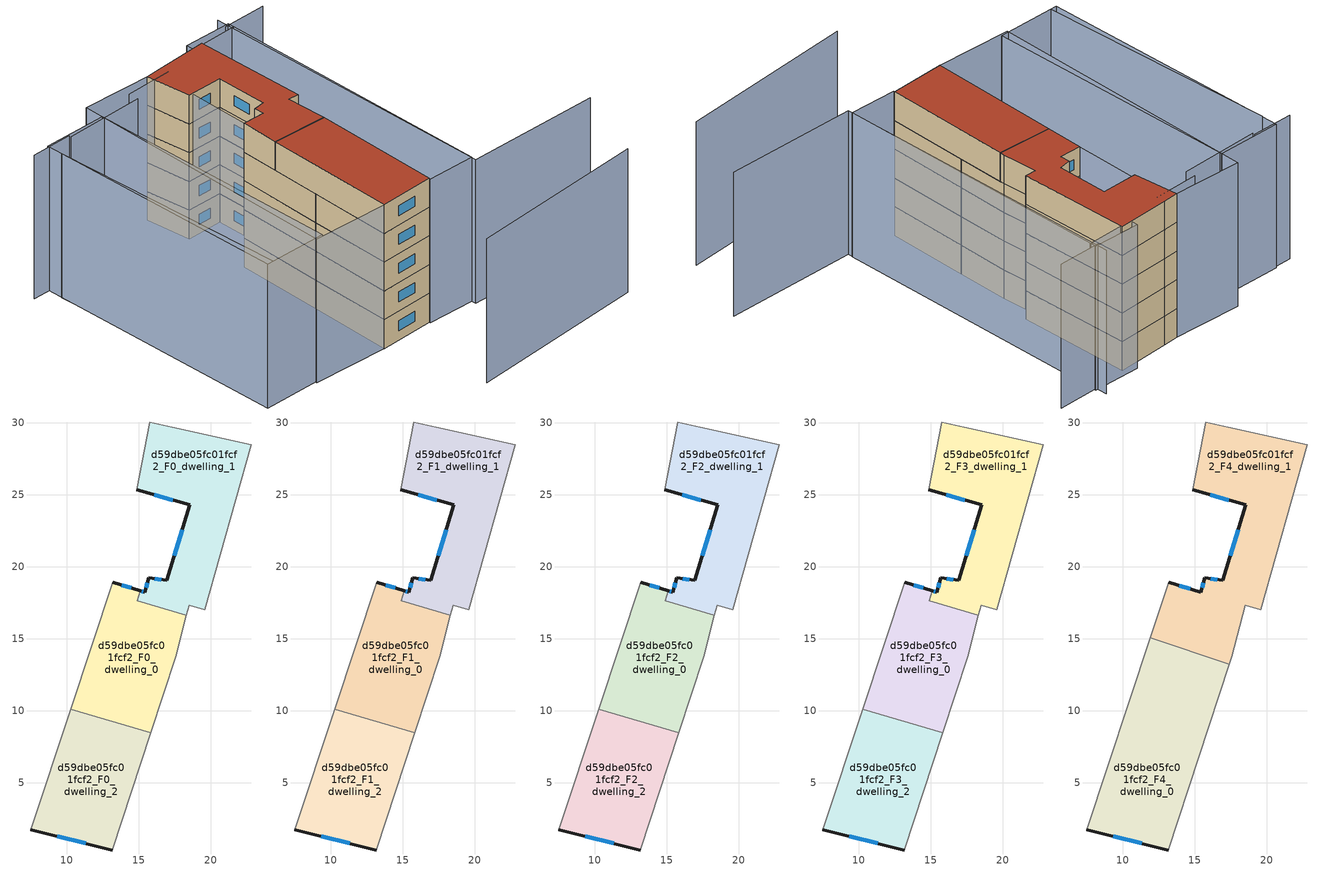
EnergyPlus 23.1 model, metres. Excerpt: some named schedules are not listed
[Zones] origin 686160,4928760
d59dbe05fc01fcf2_F0_dwelling_0
 floor ground (EU_floor_Construction): 18.32,16.63 17.57,13.75 15.84,8.48 10.28,10.11 13.2,18.92 15.1,18.34 14.9,17.63 z0
 wall outside (EU_wall_Construction): 15.1,18.34 13.2,18.92 z0:3
 wall adiabatic (EU_wall_Construction): 13.2,18.92 10.28,10.11 / 15.84,8.48 17.57,13.75 18.32,16.63 z0:3
 wall to d59dbe05fc01fcf2_F0_dwelling_1 (EU_wall_Construction): 18.32,16.63 14.9,17.63 15.1,18.34 z0:3
 wall to d59dbe05fc01fcf2_F0_dwelling_2 (EU_wall_Construction): 10.28,10.11 15.84,8.48 z0:3
 window (EU_Window_Construction): 14.48,18.53 13.82,18.73 z0.98:2.02
d59dbe05fc01fcf2_F0_dwelling_1
 floor ground (EU_floor_Construction): 22.83,28.46 19.59,17.03 18.5,17.34 18.32,16.63 14.9,17.63 15.1,18.34 15.44,18.24 15.7,19.23 16.97,19.05 18.56,24.29 14.88,25.33 15.77,30.05 17.34,29.7 z0
 wall outside (EU_wall_Construction): 14.88,25.33 18.56,24.29 16.97,19.05 15.7,19.23 15.44,18.24 15.1,18.34 z0:3
 wall adiabatic (EU_wall_Construction): 18.32,16.63 18.5,17.34 19.59,17.03 22.83,28.46 17.34,29.7 15.77,30.05 14.88,25.33 z0:3
 window (EU_Window_Construction): 18.04,22.59 17.49,20.76 / 16.08,24.99 17.36,24.63 / 15.33,18.27 15.21,18.31 / 15.62,18.91 15.52,18.56 / 16.56,19.11 16.11,19.17 z0.98:2.02
d59dbe05fc01fcf2_F0_dwelling_2
 floor ground (EU_floor_Construction): 15.84,8.48 13.17,0.34 7.5,1.75 10.28,10.11 z0
 wall outside (EU_wall_Construction): 7.5,1.75 13.17,0.34 z0:3
 wall adiabatic (EU_wall_Construction): 10.28,10.11 7.5,1.75 / 13.17,0.34 15.84,8.48 z0:3
 window (EU_Window_Construction): 9.34,1.29 11.33,0.8 z0.98:2.02
d59dbe05fc01fcf2_F1_dwelling_0
 floor to d59dbe05fc01fcf2_F0_dwelling_0 (EU_floor_Construction): 18.32,16.63 17.57,13.75 15.84,8.48 10.28,10.11 13.2,18.92 15.1,18.34 14.9,17.63 z3
 wall outside (EU_wall_Construction): 15.1,18.34 13.2,18.92 z3:6
 wall adiabatic (EU_wall_Construction): 13.2,18.92 10.28,10.11 / 15.84,8.48 17.57,13.75 18.32,16.63 z3:6
 wall to d59dbe05fc01fcf2_F1_dwelling_1 (EU_wall_Construction): 18.32,16.63 14.9,17.63 15.1,18.34 z3:6
 wall to d59dbe05fc01fcf2_F1_dwelling_2 (EU_wall_Construction): 10.28,10.11 15.84,8.48 z3:6
 window (EU_Window_Construction): 14.48,18.53 13.82,18.73 z3.98:5.02
d59dbe05fc01fcf2_F1_dwelling_1
 floor to d59dbe05fc01fcf2_F0_dwelling_1 (EU_floor_Construction): 22.83,28.46 19.59,17.03 18.5,17.34 18.32,16.63 14.9,17.63 15.1,18.34 15.44,18.24 15.7,19.23 16.97,19.05 18.56,24.29 14.88,25.33 15.77,30.05 17.34,29.7 z3
 wall outside (EU_wall_Construction): 14.88,25.33 18.56,24.29 16.97,19.05 15.7,19.23 15.44,18.24 15.1,18.34 z3:6
 wall adiabatic (EU_wall_Construction): 18.32,16.63 18.5,17.34 19.59,17.03 22.83,28.46 17.34,29.7 15.77,30.05 14.88,25.33 z3:6
 window (EU_Window_Construction): 18.04,22.59 17.49,20.76 / 16.08,24.99 17.36,24.63 / 15.33,18.27 15.21,18.31 / 15.62,18.91 15.52,18.56 / 16.56,19.11 16.11,19.17 z3.98:5.02
d59dbe05fc01fcf2_F1_dwelling_2
 floor to d59dbe05fc01fcf2_F0_dwelling_2 (EU_floor_Construction): 15.84,8.48 13.17,0.34 7.5,1.75 10.28,10.11 z3
 wall outside (EU_wall_Construction): 7.5,1.75 13.17,0.34 z3:6
 wall adiabatic (EU_wall_Construction): 10.28,10.11 7.5,1.75 / 13.17,0.34 15.84,8.48 z3:6
 window (EU_Window_Construction): 9.34,1.29 11.33,0.8 z3.98:5.02
d59dbe05fc01fcf2_F2_dwelling_0
 floor to d59dbe05fc01fcf2_F1_dwelling_0 (EU_floor_Construction): 18.32,16.63 17.57,13.75 15.84,8.48 10.28,10.11 13.2,18.92 15.1,18.34 14.9,17.63 z6
 wall outside (EU_wall_Construction): 15.1,18.34 13.2,18.92 z6:9
 wall adiabatic (EU_wall_Construction): 13.2,18.92 10.28,10.11 / 15.84,8.48 17.57,13.75 18.32,16.63 z6:9
 wall to d59dbe05fc01fcf2_F2_dwelling_1 (EU_wall_Construction): 18.32,16.63 14.9,17.63 15.1,18.34 z6:9
 wall to d59dbe05fc01fcf2_F2_dwelling_2 (EU_wall_Construction): 10.28,10.11 15.84,8.48 z6:9
 window (EU_Window_Construction): 14.48,18.53 13.82,18.73 z6.98:8.02
d59dbe05fc01fcf2_F2_dwelling_1
 floor to d59dbe05fc01fcf2_F1_dwelling_1 (EU_floor_Construction): 22.83,28.46 19.59,17.03 18.5,17.34 18.32,16.63 14.9,17.63 15.1,18.34 15.44,18.24 15.7,19.23 16.97,19.05 18.56,24.29 14.88,25.33 15.77,30.05 17.34,29.7 z6
 wall outside (EU_wall_Construction): 14.88,25.33 18.56,24.29 16.97,19.05 15.7,19.23 15.44,18.24 15.1,18.34 z6:9
 wall adiabatic (EU_wall_Construction): 18.32,16.63 18.5,17.34 19.59,17.03 22.83,28.46 17.34,29.7 15.77,30.05 14.88,25.33 z6:9
 window (EU_Window_Construction): 18.04,22.59 17.49,20.76 / 16.08,24.99 17.36,24.63 / 15.33,18.27 15.21,18.31 / 15.62,18.91 15.52,18.56 / 16.56,19.11 16.11,19.17 z6.98:8.02
d59dbe05fc01fcf2_F2_dwelling_2
 floor to d59dbe05fc01fcf2_F1_dwelling_2 (EU_floor_Construction): 15.84,8.48 13.17,0.34 7.5,1.75 10.28,10.11 z6
 wall outside (EU_wall_Construction): 7.5,1.75 13.17,0.34 z6:9
 wall adiabatic (EU_wall_Construction): 10.28,10.11 7.5,1.75 / 13.17,0.34 15.84,8.48 z6:9
 window (EU_Window_Construction): 9.34,1.29 11.33,0.8 z6.98:8.02
d59dbe05fc01fcf2_F3_dwelling_0
 floor to d59dbe05fc01fcf2_F2_dwelling_0 (EU_floor_Construction): 18.32,16.63 17.57,13.75 15.84,8.48 10.28,10.11 13.2,18.92 15.1,18.34 14.9,17.63 z9
 wall outside (EU_wall_Construction): 15.1,18.34 13.2,18.92 z9:12
 wall adiabatic (EU_wall_Construction): 13.2,18.92 10.28,10.11 / 15.84,8.48 17.57,13.75 18.32,16.63 z9:12
 wall to d59dbe05fc01fcf2_F3_dwelling_1 (EU_wall_Construction): 18.32,16.63 14.9,17.63 15.1,18.34 z9:12
 wall to d59dbe05fc01fcf2_F3_dwelling_2 (EU_wall_Construction): 10.28,10.11 15.84,8.48 z9:12
 window (EU_Window_Construction): 14.48,18.53 13.82,18.73 z9.98:11.02
d59dbe05fc01fcf2_F3_dwelling_1
 floor to d59dbe05fc01fcf2_F2_dwelling_1 (EU_floor_Construction): 22.83,28.46 19.59,17.03 18.5,17.34 18.32,16.63 14.9,17.63 15.1,18.34 15.44,18.24 15.7,19.23 16.97,19.05 18.56,24.29 14.88,25.33 15.77,30.05 17.34,29.7 z9
 wall outside (EU_wall_Construction): 14.88,25.33 18.56,24.29 16.97,19.05 15.7,19.23 15.44,18.24 15.1,18.34 z9:12
 wall adiabatic (EU_wall_Construction): 18.32,16.63 18.5,17.34 19.59,17.03 22.83,28.46 17.34,29.7 15.77,30.05 14.88,25.33 z9:12
 window (EU_Window_Construction): 18.04,22.59 17.49,20.76 / 16.08,24.99 17.36,24.63 / 15.33,18.27 15.21,18.31 / 15.62,18.91 15.52,18.56 / 16.56,19.11 16.11,19.17 z9.98:11.02
d59dbe05fc01fcf2_F3_dwelling_2
 floor to d59dbe05fc01fcf2_F2_dwelling_2 (EU_floor_Construction): 15.84,8.48 13.17,0.34 7.5,1.75 10.28,10.11 z9
 wall outside (EU_wall_Construction): 7.5,1.75 13.17,0.34 z9:12
 wall adiabatic (EU_wall_Construction): 10.28,10.11 7.5,1.75 / 13.17,0.34 15.84,8.48 z9:12
 window (EU_Window_Construction): 9.34,1.29 11.33,0.8 z9.98:11.02
d59dbe05fc01fcf2_F4_dwelling_0
 floor to d59dbe05fc01fcf2_F3_dwelling_0 (EU_floor_Construction): 17.41,13.25 15.84,8.48 10.28,10.11 11.92,15.07 z12
 floor to d59dbe05fc01fcf2_F3_dwelling_2 (EU_floor_Construction): 15.84,8.48 13.17,0.34 7.5,1.75 10.28,10.11 z12
 wall outside (EU_wall_Construction): 7.5,1.75 13.17,0.34 z12:15
 wall adiabatic (EU_wall_Construction): 13.17,0.34 17.41,13.25 / 11.92,15.07 7.5,1.75 z12:15
 wall to d59dbe05fc01fcf2_F4_dwelling_1 (EU_wall_Construction): 17.41,13.25 11.92,15.07 z12:15
 window (EU_Window_Construction): 9.34,1.29 11.33,0.8 z12.98:14.02
 roof outside (EU_roof_Construction): 13.17,0.34 17.41,13.25 11.92,15.07 7.5,1.75 z15
d59dbe05fc01fcf2_F4_dwelling_1
 floor to d59dbe05fc01fcf2_F3_dwelling_1 (EU_floor_Construction): 22.83,28.46 19.59,17.03 18.5,17.34 18.32,16.64 14.9,17.63 15.1,18.34 15.44,18.24 15.7,19.23 16.97,19.05 18.56,24.29 14.88,25.33 15.77,30.05 17.34,29.7 z12
 floor to d59dbe05fc01fcf2_F3_dwelling_0 (EU_floor_Construction): 18.32,16.64 17.57,13.75 17.41,13.25 11.92,15.07 13.2,18.92 15.1,18.34 14.9,17.63 z12
 wall outside (EU_wall_Construction): 14.88,25.33 18.56,24.29 16.97,19.05 15.7,19.23 15.44,18.24 13.2,18.92 z12:15
 wall adiabatic (EU_wall_Construction): 13.2,18.92 11.92,15.07 / 17.41,13.25 17.57,13.75 18.5,17.34 19.59,17.03 22.83,28.46 17.34,29.7 15.77,30.05 14.88,25.33 z12:15
 window (EU_Window_Construction): 14.71,18.46 13.93,18.7 / 15.62,18.91 15.52,18.56 / 16.56,19.11 16.11,19.17 / 18.04,22.59 17.49,20.76 / 16.08,24.99 17.36,24.63 z12.98:14.02
 roof outside (EU_roof_Construction): 19.59,17.03 22.83,28.46 17.34,29.7 15.77,30.05 14.88,25.33 18.56,24.29 16.97,19.05 15.7,19.23 15.44,18.24 13.2,18.92 11.92,15.07 17.41,13.25 17.57,13.75 18.5,17.34 z15
shading: 6.97,-8.85 25.84,-12.61 / 31.47,-5.72 17.84,-1.76 / 17.84,-1.76 26.81,29.07 / 1.12,30.56 -5.24,5.86 / 30.74,26.7 26.2,27.94 / 26.55,27.32 17.02,29.78 / 17.33,28.79 12.46,30.03 / 12.21,29.07 3.95,31.19 / 4,31.4 -0.24,32.59 / 26.72,27.96 17.99,-1.26 / 17.99,-1.26 13.13,0.19 / 13.13,0.19 21.86,29.42 / 21.86,29.42 26.72,27.96 / -0.24,4.23 8.77,32.3 / 8.77,32.3 16.68,29.76 / 16.68,29.76 7.67,1.7 / 7.67,1.7 -0.24,4.23 / -5.91,6.03 1.61,32.26 / 1.61,32.26 8.15,30.38 / 8.15,30.38 0.63,4.16 / 0.63,4.16 -5.91,6.03 z0:15
[Building]
EU S2 Campaign: North Axis=0; Terrain=City; Solar Distribution=FullExterior
[Site:Location]
Bologna: Latitude=44.5; Longitude=11.25; Time Zone=1; Elevation=37
[SizingPeriod:WeatherFileDays]
AnnualSizingPeriod: Begin Month=1; Begin Day of Month=1; End Month=12; End Day of Month=31; Day of Week for Start Day=Monday; Use Weather File Daylight Saving Period=No; Use Weather File Rain and Snow Indicators=No
[MATERIAL]
EU_InternalMass_Material: Roughness=MediumRough; Thickness=0.1; Conductivity=1; Density=1800; Specific Heat=900; Thermal Absorptance=0.9; Solar Absorptance=0.7; Visible Absorptance=0.7
[MATERIAL:NOMASS] Roughness=MediumRough; Thermal Absorptance=0.9; Solar Absorptance=0.7; Visible Absorptance=0.7
Name | Thermal Resistance
EU_wall_NoMass | 0.905828
EU_roof_NoMass | 0.37593
EU_floor_NoMass | 0.67114
[WINDOWMATERIAL:SIMPLEGLAZINGSYSTEM]
EU_Window_SimpleGlazing: UFactor=4.52486; Solar Heat Gain Coefficient=0.85; Visible Transmittance=0.85
[CONSTRUCTION]
EU_wall_Construction: EU_wall_NoMass
EU_roof_Construction: EU_roof_NoMass
EU_floor_Construction: EU_floor_NoMass
EU_Window_Construction: EU_Window_SimpleGlazing
EU_InternalMass_Construction: EU_InternalMass_Material
[ZONE] Type=1; Multiplier=1; Ceiling Height=autocalculate; Floor Area=autocalculate; Part of Total Floor Area=Yes
Name | Volume
d59dbe05fc01fcf2_F0_dwelling_0; d59dbe05fc01fcf2_F1_dwelling_0; d59dbe05fc01fcf2_F2_dwelling_0; d59dbe05fc01fcf2_F3_dwelling_0 | 151.472
d59dbe05fc01fcf2_F4_dwelling_0 | 240.39
d59dbe05fc01fcf2_F0_dwelling_1; d59dbe05fc01fcf2_F1_dwelling_1; d59dbe05fc01fcf2_F2_dwelling_1; d59dbe05fc01fcf2_F3_dwelling_1 | 177.85
d59dbe05fc01fcf2_F4_dwelling_1 | 240.394
d59dbe05fc01fcf2_F0_dwelling_2; d59dbe05fc01fcf2_F1_dwelling_2; d59dbe05fc01fcf2_F2_dwelling_2; d59dbe05fc01fcf2_F3_dwelling_2 | 151.474
[INTERNALMASS] Construction=EU_InternalMass_Construction
Name | Zone or ZoneList | Surface Area
d59dbe05fc01fcf2_F0_dwelling_0_EU_InternalMass | d59dbe05fc01fcf2_F0_dwelling_0 | 50.4905
d59dbe05fc01fcf2_F0_dwelling_1_EU_InternalMass | d59dbe05fc01fcf2_F0_dwelling_1 | 59.2822
d59dbe05fc01fcf2_F0_dwelling_2_EU_InternalMass | d59dbe05fc01fcf2_F0_dwelling_2 | 50.4908
d59dbe05fc01fcf2_F1_dwelling_0_EU_InternalMass | d59dbe05fc01fcf2_F1_dwelling_0 | 50.4905
d59dbe05fc01fcf2_F1_dwelling_1_EU_InternalMass | d59dbe05fc01fcf2_F1_dwelling_1 | 59.2822
d59dbe05fc01fcf2_F1_dwelling_2_EU_InternalMass | d59dbe05fc01fcf2_F1_dwelling_2 | 50.4908
d59dbe05fc01fcf2_F2_dwelling_0_EU_InternalMass | d59dbe05fc01fcf2_F2_dwelling_0 | 50.4905
d59dbe05fc01fcf2_F2_dwelling_1_EU_InternalMass | d59dbe05fc01fcf2_F2_dwelling_1 | 59.2822
d59dbe05fc01fcf2_F2_dwelling_2_EU_InternalMass | d59dbe05fc01fcf2_F2_dwelling_2 | 50.4908
d59dbe05fc01fcf2_F3_dwelling_0_EU_InternalMass | d59dbe05fc01fcf2_F3_dwelling_0 | 50.4905
d59dbe05fc01fcf2_F3_dwelling_1_EU_InternalMass | d59dbe05fc01fcf2_F3_dwelling_1 | 59.2822
d59dbe05fc01fcf2_F3_dwelling_2_EU_InternalMass | d59dbe05fc01fcf2_F3_dwelling_2 | 50.4908
d59dbe05fc01fcf2_F4_dwelling_0_EU_InternalMass | d59dbe05fc01fcf2_F4_dwelling_0 | 80.13
d59dbe05fc01fcf2_F4_dwelling_1_EU_InternalMass | d59dbe05fc01fcf2_F4_dwelling_1 | 80.131
[OTHEREQUIPMENT] Fuel Type=Electricity; Design Level Calculation Method=Watts/Area; Power per Zone Floor Area=1; Fraction Latent=0; Fraction Radiant=0; Fraction Lost=0; Carbon Dioxide Generation Rate=0; EndUse Subcategory=EU_Step8_InternalGains
Name | Zone or ZoneList or Space or SpaceList | Schedule
EU_Step8_InternalGain_d59dbe05fc01fcf2_F0_dwelling_0_f000 | d59dbe05fc01fcf2_F0_dwelling_0 | EU_Step8_GainSchedule_d59dbe05fc01fcf2_F0_dwelling_0_f000
EU_Step8_InternalGain_d59dbe05fc01fcf2_F0_dwelling_1_f000 | d59dbe05fc01fcf2_F0_dwelling_1 | EU_Step8_GainSchedule_d59dbe05fc01fcf2_F0_dwelling_1_f000
EU_Step8_InternalGain_d59dbe05fc01fcf2_F0_dwelling_2_f000 | d59dbe05fc01fcf2_F0_dwelling_2 | EU_Step8_GainSchedule_d59dbe05fc01fcf2_F0_dwelling_2_f000
EU_Step8_InternalGain_d59dbe05fc01fcf2_F1_dwelling_0_f000 | d59dbe05fc01fcf2_F1_dwelling_0 | EU_Step8_GainSchedule_d59dbe05fc01fcf2_F1_dwelling_0_f000
EU_Step8_InternalGain_d59dbe05fc01fcf2_F1_dwelling_1_f000 | d59dbe05fc01fcf2_F1_dwelling_1 | EU_Step8_GainSchedule_d59dbe05fc01fcf2_F1_dwelling_1_f000
EU_Step8_InternalGain_d59dbe05fc01fcf2_F1_dwelling_2_f000 | d59dbe05fc01fcf2_F1_dwelling_2 | EU_Step8_GainSchedule_d59dbe05fc01fcf2_F1_dwelling_2_f000
EU_Step8_InternalGain_d59dbe05fc01fcf2_F2_dwelling_0_f000 | d59dbe05fc01fcf2_F2_dwelling_0 | EU_Step8_GainSchedule_d59dbe05fc01fcf2_F2_dwelling_0_f000
EU_Step8_InternalGain_d59dbe05fc01fcf2_F2_dwelling_1_f000 | d59dbe05fc01fcf2_F2_dwelling_1 | EU_Step8_GainSchedule_d59dbe05fc01fcf2_F2_dwelling_1_f000
EU_Step8_InternalGain_d59dbe05fc01fcf2_F2_dwelling_2_f000 | d59dbe05fc01fcf2_F2_dwelling_2 | EU_Step8_GainSchedule_d59dbe05fc01fcf2_F2_dwelling_2_f000
EU_Step8_InternalGain_d59dbe05fc01fcf2_F3_dwelling_0_f000 | d59dbe05fc01fcf2_F3_dwelling_0 | EU_Step8_GainSchedule_d59dbe05fc01fcf2_F3_dwelling_0_f000
EU_Step8_InternalGain_d59dbe05fc01fcf2_F3_dwelling_1_f000 | d59dbe05fc01fcf2_F3_dwelling_1 | EU_Step8_GainSchedule_d59dbe05fc01fcf2_F3_dwelling_1_f000
EU_Step8_InternalGain_d59dbe05fc01fcf2_F3_dwelling_2_f000 | d59dbe05fc01fcf2_F3_dwelling_2 | EU_Step8_GainSchedule_d59dbe05fc01fcf2_F3_dwelling_2_f000
EU_Step8_InternalGain_d59dbe05fc01fcf2_F4_dwelling_0_f000 | d59dbe05fc01fcf2_F4_dwelling_0 | EU_Step8_GainSchedule_d59dbe05fc01fcf2_F4_dwelling_0_f000
EU_Step8_InternalGain_d59dbe05fc01fcf2_F4_dwelling_1_f000 | d59dbe05fc01fcf2_F4_dwelling_1 | EU_Step8_GainSchedule_d59dbe05fc01fcf2_F4_dwelling_1_f000
[ZONEVENTILATION:DESIGNFLOWRATE] Schedule=EU_AlwaysOn; Design Flow Rate Calculation Method=AirChanges/Hour; Air Changes per Hour=0.73129; Ventilation Type=Natural; Fan Pressure Rise=0; Fan Total Efficiency=1; Constant Term Coefficient=1; Temperature Term Coefficient=0; Velocity Term Coefficient=0; Velocity Squared Term Coefficient=0; Minimum Indoor Temperature=-100; Maximum Indoor Temperature=100; Delta Temperature=-100; Minimum Outdoor Temperature=-100; Maximum Outdoor Temperature=100; Maximum Wind Speed=40
Name | Zone or ZoneList or Space or SpaceList
EU_ConstantAir_d59dbe05fc01fcf2_F0_dwelling_0 | d59dbe05fc01fcf2_F0_dwelling_0
EU_ConstantAir_d59dbe05fc01fcf2_F0_dwelling_1 | d59dbe05fc01fcf2_F0_dwelling_1
EU_ConstantAir_d59dbe05fc01fcf2_F0_dwelling_2 | d59dbe05fc01fcf2_F0_dwelling_2
EU_ConstantAir_d59dbe05fc01fcf2_F1_dwelling_0 | d59dbe05fc01fcf2_F1_dwelling_0
EU_ConstantAir_d59dbe05fc01fcf2_F1_dwelling_1 | d59dbe05fc01fcf2_F1_dwelling_1
EU_ConstantAir_d59dbe05fc01fcf2_F1_dwelling_2 | d59dbe05fc01fcf2_F1_dwelling_2
EU_ConstantAir_d59dbe05fc01fcf2_F2_dwelling_0 | d59dbe05fc01fcf2_F2_dwelling_0
EU_ConstantAir_d59dbe05fc01fcf2_F2_dwelling_1 | d59dbe05fc01fcf2_F2_dwelling_1
EU_ConstantAir_d59dbe05fc01fcf2_F2_dwelling_2 | d59dbe05fc01fcf2_F2_dwelling_2
EU_ConstantAir_d59dbe05fc01fcf2_F3_dwelling_0 | d59dbe05fc01fcf2_F3_dwelling_0
EU_ConstantAir_d59dbe05fc01fcf2_F3_dwelling_1 | d59dbe05fc01fcf2_F3_dwelling_1
EU_ConstantAir_d59dbe05fc01fcf2_F3_dwelling_2 | d59dbe05fc01fcf2_F3_dwelling_2
EU_ConstantAir_d59dbe05fc01fcf2_F4_dwelling_0 | d59dbe05fc01fcf2_F4_dwelling_0
EU_ConstantAir_d59dbe05fc01fcf2_F4_dwelling_1 | d59dbe05fc01fcf2_F4_dwelling_1
[HVACTEMPLATE:THERMOSTAT] Constant Heating Setpoint=20; Constant Cooling Setpoint=50
EU_HeatOnly_d59dbe05fc01fcf2_F0_dwelling_0; EU_HeatOnly_d59dbe05fc01fcf2_F0_dwelling_1; EU_HeatOnly_d59dbe05fc01fcf2_F0_dwelling_2; EU_HeatOnly_d59dbe05fc01fcf2_F1_dwelling_0; EU_HeatOnly_d59dbe05fc01fcf2_F1_dwelling_1; EU_HeatOnly_d59dbe05fc01fcf2_F1_dwelling_2; EU_HeatOnly_d59dbe05fc01fcf2_F2_dwelling_0; EU_HeatOnly_d59dbe05fc01fcf2_F2_dwelling_1; EU_HeatOnly_d59dbe05fc01fcf2_F2_dwelling_2; EU_HeatOnly_d59dbe05fc01fcf2_F3_dwelling_0; EU_HeatOnly_d59dbe05fc01fcf2_F3_dwelling_1; EU_HeatOnly_d59dbe05fc01fcf2_F3_dwelling_2; EU_HeatOnly_d59dbe05fc01fcf2_F4_dwelling_0; EU_HeatOnly_d59dbe05fc01fcf2_F4_dwelling_1
[HVACTEMPLATE:ZONE:IDEALLOADSAIRSYSTEM] System Availability Schedule=EU_AlwaysOn; Maximum Heating Supply Air Temperature=50; Minimum Cooling Supply Air Temperature=13; Maximum Heating Supply Air Humidity Ratio=0.0156; Minimum Cooling Supply Air Humidity Ratio=0.0077; Heating Limit=NoLimit; Cooling Limit=NoLimit; Heating Availability Schedule=EU_AlwaysOn; Cooling Availability Schedule=EU_CoolingOff; Dehumidification Control Type=ConstantSensibleHeatRatio; Cooling Sensible Heat Ratio=0.7; Dehumidification Setpoint=60; Humidification Control Type=None; Humidification Setpoint=30; Outdoor Air Method=None; Outdoor Air Flow Rate per Person=0.00944; Outdoor Air Flow Rate per Zone Floor Area=0; Outdoor Air Flow Rate per Zone=0; Demand Controlled Ventilation Type=None; Outdoor Air Economizer Type=NoEconomizer; Heat Recovery Type=None; Sensible Heat Recovery Effectiveness=0.7; Latent Heat Recovery Effectiveness=0.65
Name | Template Thermostat
d59dbe05fc01fcf2_F0_dwelling_0 | EU_HeatOnly_d59dbe05fc01fcf2_F0_dwelling_0
d59dbe05fc01fcf2_F0_dwelling_1 | EU_HeatOnly_d59dbe05fc01fcf2_F0_dwelling_1
d59dbe05fc01fcf2_F0_dwelling_2 | EU_HeatOnly_d59dbe05fc01fcf2_F0_dwelling_2
d59dbe05fc01fcf2_F1_dwelling_0 | EU_HeatOnly_d59dbe05fc01fcf2_F1_dwelling_0
d59dbe05fc01fcf2_F1_dwelling_1 | EU_HeatOnly_d59dbe05fc01fcf2_F1_dwelling_1
d59dbe05fc01fcf2_F1_dwelling_2 | EU_HeatOnly_d59dbe05fc01fcf2_F1_dwelling_2
d59dbe05fc01fcf2_F2_dwelling_0 | EU_HeatOnly_d59dbe05fc01fcf2_F2_dwelling_0
d59dbe05fc01fcf2_F2_dwelling_1 | EU_HeatOnly_d59dbe05fc01fcf2_F2_dwelling_1
d59dbe05fc01fcf2_F2_dwelling_2 | EU_HeatOnly_d59dbe05fc01fcf2_F2_dwelling_2
d59dbe05fc01fcf2_F3_dwelling_0 | EU_HeatOnly_d59dbe05fc01fcf2_F3_dwelling_0
d59dbe05fc01fcf2_F3_dwelling_1 | EU_HeatOnly_d59dbe05fc01fcf2_F3_dwelling_1
